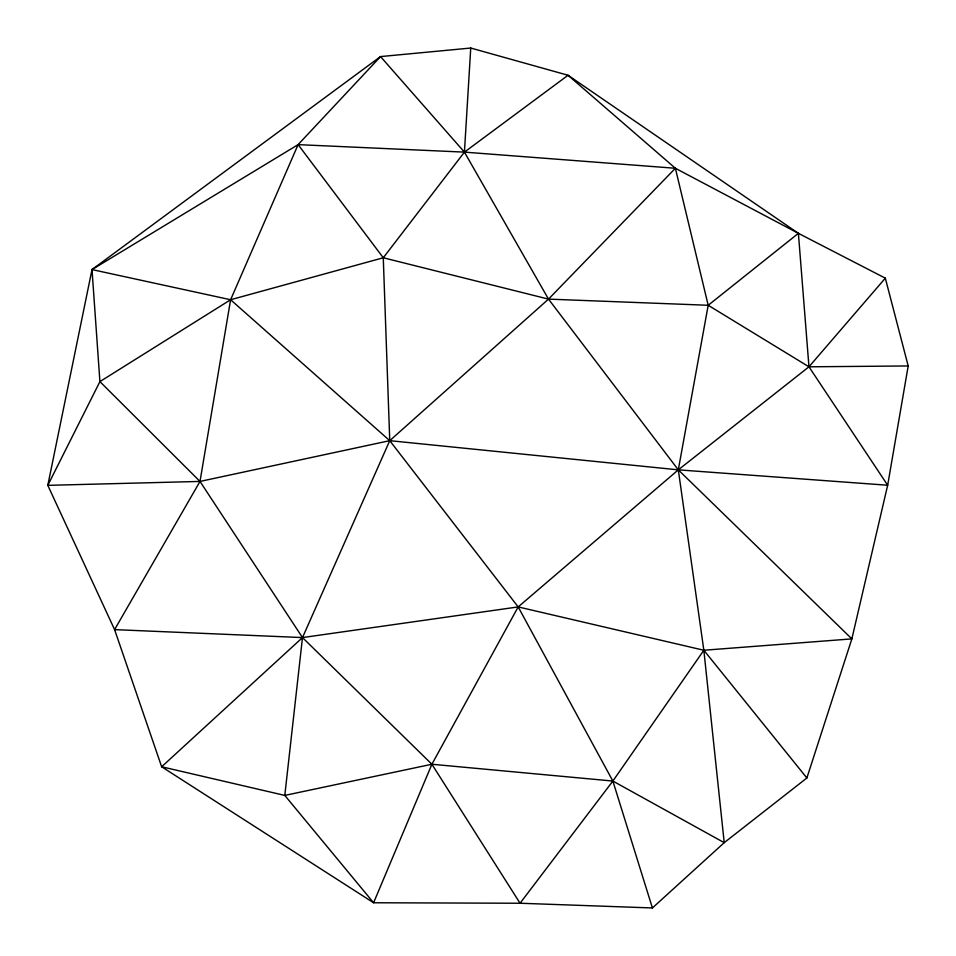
<?xml version="1.0" encoding="UTF-8"?>
<svg xmlns="http://www.w3.org/2000/svg" width="956" height="956" viewBox="0 0 956 956"><rect width="100%" height="100%" fill="white"/><g stroke="black" fill="none" stroke-linecap="round" stroke-linejoin="round"><path stroke-width="1.43" d="M675.378 168.268L548.505 299.12L389.749 440.668L302.49 637.58L161.648 766.772L284.792 795.416L431.897 764.25L612.868 781.052L724.218 842.666L703.843 650.247L678.306 469.85L708.193 305.275L675.378 168.268L464.425 152.124L380.524 56.583L298.105 144.631L230.611 299.742L200.007 481.43L114.589 629.622L302.49 637.58L518.176 606.917L703.843 650.247L851.856 638.883L678.306 469.85L548.505 299.12L464.425 152.124L470.746 48.039L380.524 56.583L92.003 269.58L47.8 485.349L114.589 629.622L161.648 766.772L373.593 902.763L520.064 903.241L652.41 907.961L724.218 842.666L806.876 777.981L851.856 638.883L887.67 485.242L908.2 365.957L885.316 278.16L798.391 233.336L675.378 168.268L568.055 75.261L470.746 48.039M908.2 365.957L808.967 366.805L708.193 305.275L548.505 299.12L383.272 257.773L230.611 299.742L99.914 381.611L47.8 485.349L200.007 481.43L389.749 440.668L678.306 469.85L887.67 485.242L808.967 366.805L798.391 233.336L568.055 75.261L464.425 152.124L298.105 144.631L92.003 269.58L99.914 381.611L200.007 481.43L302.49 637.58L284.792 795.416L373.593 902.763L431.897 764.25L518.176 606.917L678.306 469.85L808.967 366.805L885.316 278.16M652.41 907.961L612.868 781.052L518.176 606.917L389.749 440.668L383.272 257.773L464.425 152.124M708.193 305.275L798.391 233.336M92.003 269.58L230.611 299.742L389.749 440.668M302.49 637.58L431.897 764.25L520.064 903.241L612.868 781.052L703.843 650.247L806.876 777.981M298.105 144.631L383.272 257.773"/></g></svg>
